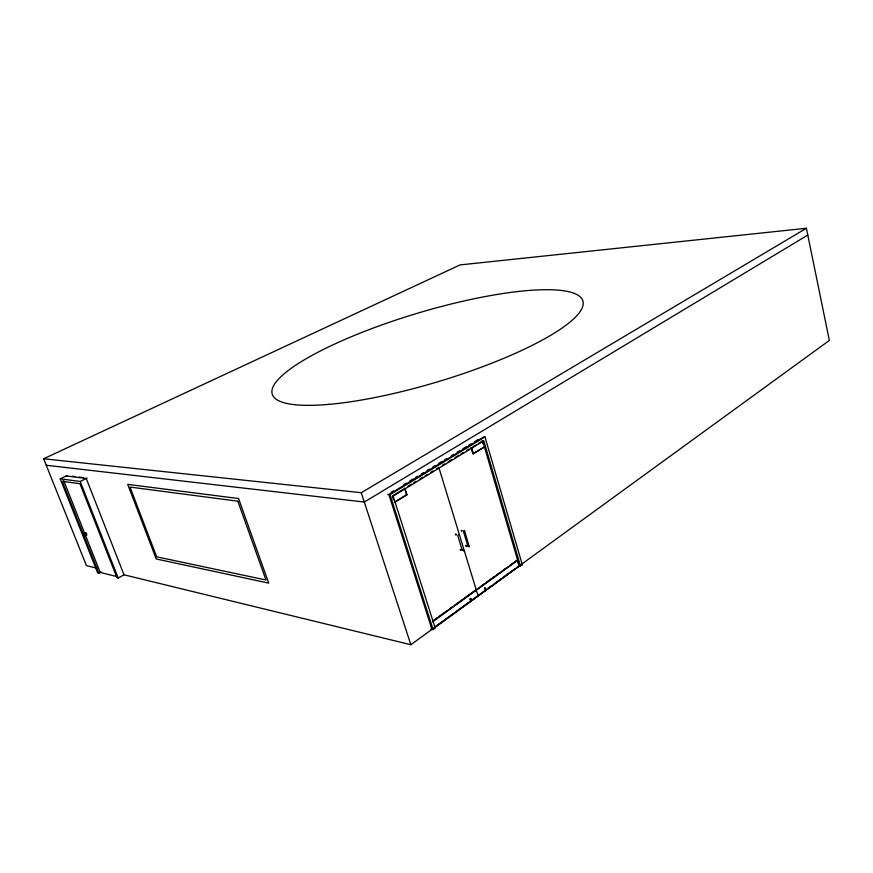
<?xml version="1.0" encoding="UTF-8"?>
<svg xmlns="http://www.w3.org/2000/svg" width="873" height="873" viewBox="0 0 873 873"><rect width="100%" height="100%" fill="white"/><g stroke="black" fill="none" stroke-linecap="round" stroke-linejoin="round"><path stroke-width="1.31" d="M463.334 549.903L463.508 550.83L462.155 549.957L457.725 535.487L458.663 534.625M463.508 531.613L464.491 530.478L469.248 546.902L467.895 546.029L463.508 531.613L464.491 530.478M467.895 546.029L468.506 545.625L469.368 546.52M462.155 549.957L462.766 549.543M85.587 533.676L85.969 534.418M86.252 533.228L86.733 534.156L85.292 532.563L85.325 534.221M434.874 627L453.578 613.403M455.782 611.798L491.892 585.554M494.053 583.972L501.648 578.461M503.819 576.878L514.666 569M516.838 567.417L522.316 564.733L484.962 436.926L483.795 436.871L388.845 494.522L431.96 629.389M123.508 574.674L410.856 644.732L519.882 565.464M522.087 563.86L829.35 340.437L806.39 228.268L460.093 264.912L43.65 458.772L86.438 565.639L97.023 568.225M434.35 627.927L519.588 565.933L517.307 560.051L518.671 564.678M430.804 629.127L433.128 629.651L435.234 628.124L393.156 496.126L483.806 440.8L520.472 566.064M432.932 620.921L437.351 617.735M439.556 616.142L447.282 610.565M449.486 608.972L452.803 606.582M455.008 605L462.734 599.424M464.938 597.83L474.868 590.661M480.325 586.732L484.679 583.59M486.85 582.029L494.467 576.529M496.639 574.958L499.902 572.612M502.084 571.04L506.427 567.897M511.873 563.98L516.216 560.837M433.226 620.976L517.602 560.095L484.428 446.878L473.221 453.774L471.387 447.598M432.419 621.838L517.896 560.139M396.353 501.069L406.665 494.718L404.636 488.291M394.345 502.51L406.96 494.751L404.93 488.323L392.283 496.028L393.527 499.923M472.926 453.753L484.722 446.889L482.333 440.723L483.413 444.412M387.688 494.402L390.002 494.642L484.962 436.926M408.062 486.206L411.478 484.122M413.758 482.725L416.039 481.339M419.466 479.255L422.881 477.171M425.162 475.774L427.443 474.388M430.869 472.304L433.15 470.907M436.565 468.823L438.846 467.437L476.265 589.919M442.338 465.309L444.663 463.89M448.144 461.762L451.636 459.645M455.117 457.517L458.609 455.39M460.933 453.971L463.257 452.552M466.739 450.435L469.063 449.017M472.806 446.932L476.178 444.87M478.426 443.495L482.922 440.756M391.159 492.296L393.483 490.888M403.893 484.57L406.218 483.162M409.688 481.056L413.158 478.95M415.472 477.542L417.785 476.145M421.266 474.028L423.58 472.631M427.05 470.525L429.363 469.117M432.844 467.011L435.158 465.604M438.628 463.498L442.098 461.391M444.412 459.984L446.736 458.587M451.363 455.771L453.676 454.375M457.146 452.269L459.46 450.861M462.941 448.755L466.411 446.649M468.725 445.241L471.038 443.833M474.519 441.727L477.989 439.621M807.787 235.066L364.303 502.04L46.247 465.254M43.65 458.772L361.258 492.71L806.39 228.268M101.159 571.946L98.867 573.201L62.299 481.318L79.934 483.707L116.971 577.719L118.204 578.024L123.999 574.794L86.252 478.491L66.195 475.949M98.867 573.201L97.7 572.906L60.226 478.819L80.196 481.459L87.114 478.077M60.226 478.819L67.046 475.534M460.726 550.416L460.126 549.652L460.988 549.554M461.828 531.308L461.228 530.533L462.09 530.446M484.133 446.856L484.722 446.889M406.371 494.696L406.96 494.751M72.394 476.211L75.067 476.549M79.083 477.062L83.099 477.564M86.121 535.258L86.733 535.345L86.078 533.185M521.137 564.547L522.316 564.733M475.971 589.875L478.371 595.91L477.782 595.801M117.058 576.627L100.231 572.448L85.729 535.978M63.729 480.63L84.736 533.458M80.196 481.459L118.204 578.024M361.258 492.71L410.856 644.732M390.002 494.642L433.128 629.651M473.515 453.796L471.093 447.576L472.555 452.52M455.444 534.396L456.055 535.171L456.066 533.981L455.444 534.396M465.855 545.745L466.455 546.509L466.466 545.33L465.855 545.745M484.646 588.086L485.072 589.493L485.344 587.911L484.646 588.086M470.994 598.845L470.111 600.024L469.838 599.151L470.383 598.42L470.994 598.845M83.961 533.261L83.994 534.92L85.401 536.044L83.961 533.261M238.558 498.548L127.698 484.362L156.234 558.971L268.731 583.131L238.558 498.548M237.827 501.2L130.022 487.069L156.671 556.821L265.97 579.999L237.827 501.2M329.405 404.33A162.192 35.749 -16.7 0 0 581.254 309.773A162.192 35.749 -16.7 0 0 371.789 328.608A162.192 35.749 -16.7 0 0 329.405 404.33"/></g></svg>
